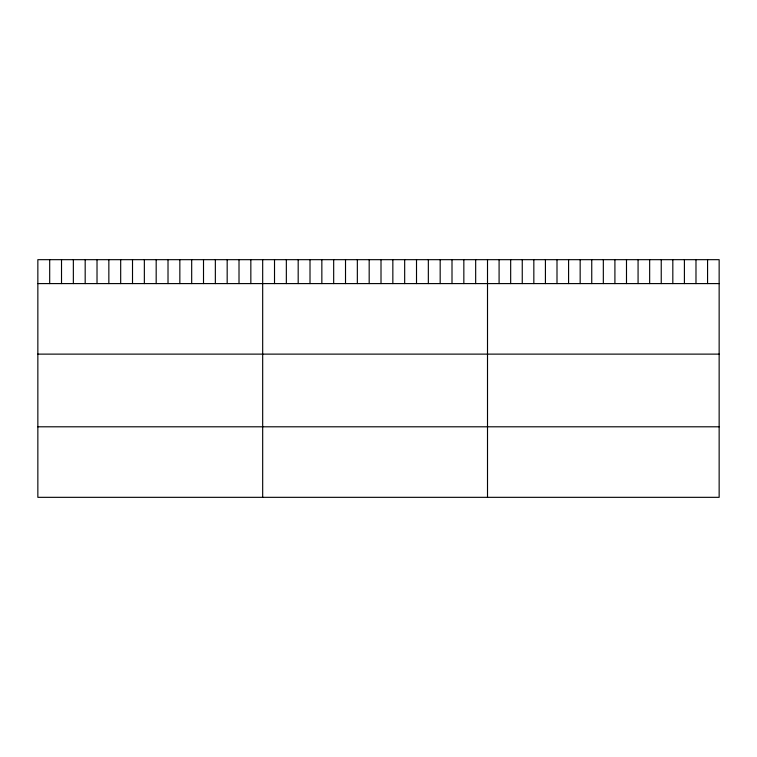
<?xml version="1.0" encoding="UTF-8"?>
<svg xmlns="http://www.w3.org/2000/svg" width="757" height="757" viewBox="0 0 757 757"><rect width="100%" height="100%" fill="white"/><g stroke="black" fill="none" stroke-linecap="round" stroke-linejoin="round"><path stroke-width="1.14" d="M719.15 283.591L719.15 497.33L37.85 497.33L37.85 259.67L719.15 259.67L719.15 283.591L37.85 283.591M37.85 354.125L719.15 354.125M37.85 426.797L719.15 426.797M707.568 259.67L707.568 283.591M695.986 259.67L695.986 283.591M684.404 259.67L684.404 283.591M672.822 259.67L672.822 283.591M661.24 259.67L661.24 283.591M649.657 259.67L649.657 283.591M638.075 259.67L638.075 283.591M626.493 259.67L626.493 283.591M614.911 259.67L614.911 283.591M603.329 259.67L603.329 283.591M591.747 259.67L591.747 283.591M580.165 259.67L580.165 283.591M568.583 259.67L568.583 283.591M557.001 259.67L557.001 283.591M545.418 259.67L545.418 283.591M533.836 259.67L533.836 283.591M522.254 259.67L522.254 283.591M510.672 259.67L510.672 283.591M499.09 259.67L499.09 283.591M487.508 259.67L487.508 497.33M475.67 259.67L475.67 283.591M463.842 259.67L463.842 283.591M452.005 259.67L452.005 283.591M440.177 259.67L440.177 283.591M428.339 259.67L428.339 283.591M416.511 259.67L416.511 283.591M404.673 259.67L404.673 283.591M392.845 259.67L392.845 283.591M381.008 259.67L381.008 283.591M369.179 259.67L369.179 283.591M357.342 259.67L357.342 283.591M345.514 259.67L345.514 283.591M333.676 259.67L333.676 283.591M321.848 259.67L321.848 283.591M310.01 259.67L310.01 283.591M298.182 259.67L298.182 283.591M286.345 259.67L286.345 283.591M274.517 259.67L274.517 283.591M262.679 259.67L262.679 497.33M250.841 259.67L250.841 283.591M239.013 259.67L239.013 283.591M227.176 259.67L227.176 283.591M215.348 259.67L215.348 283.591M203.51 259.67L203.51 283.591M191.682 259.67L191.682 283.591M179.844 259.67L179.844 283.591M168.016 259.67L168.016 283.591M156.179 259.67L156.179 283.591M144.35 259.67L144.35 283.591M132.513 259.67L132.513 283.591M120.685 259.67L120.685 283.591M108.847 259.67L108.847 283.591M97.019 259.67L97.019 283.591M85.181 259.67L85.181 283.591M73.353 259.67L73.353 283.591M61.516 259.67L61.516 283.591M49.688 259.67L49.688 283.591"/></g></svg>
